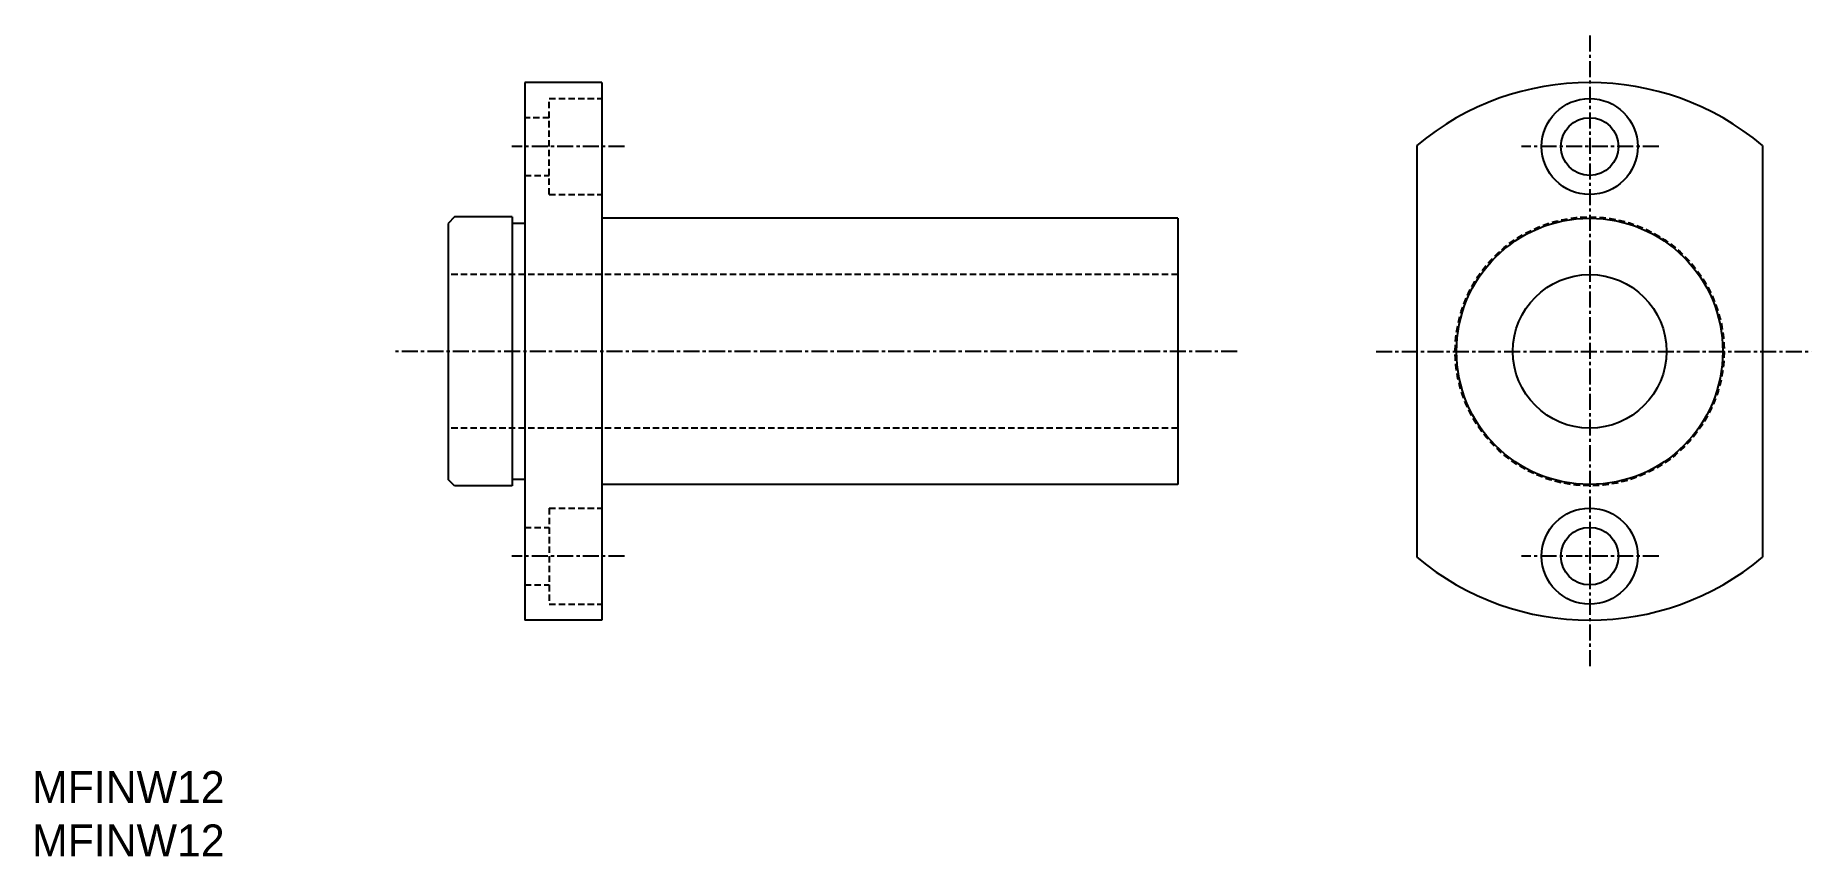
# Model space of a CAD drawing. Extents: x 10 to 149, y 10 to 74.
import ezdxf

# ---------------------------------------------------------------- set-up
doc = ezdxf.new("R2010")
doc.units = 0
doc.linetypes.add('CENTER', pattern=[2, 1.25, -0.25, 0.25, -0.25])
doc.linetypes.add('DASHED', pattern=[0.75, 0.5, -0.25])
doc.layers.get('0').update_dxf_attribs({"linetype": 'CONTINUOUS'})
doc.layers.add('CENTER', color=1, linetype='CENTER')

msp = doc.modelspace()

# ---------------------------------------------------------------- linework, layer by layer
at = {"color": 7, "linetype": 'CONTINUOUS'}
for p, q in [((48.5, 70.46), (48.5, 28.46)), ((54.5, 70.46), (48.5, 70.46)), ((54.5, 70.46), (54.5, 28.46)), ((118.17, 65.54), (118.17, 33.37)), ((145.17, 65.54), (145.17, 33.37)), ((43, 59.96), (42.5, 59.46)), ((47.5, 59.96), (43, 59.96)), ((47.5, 59.96), (47.5, 38.96)), ((99.5, 59.86), (54.5, 59.86)), ((99.5, 59.86), (99.5, 39.06)), ((42.5, 59.46), (42.5, 39.46)), ((48.5, 59.46), (47.5, 59.46)), ((43, 38.96), (42.5, 39.46)), ((47.5, 38.96), (43, 38.96)), ((48.5, 39.46), (47.5, 39.46)), ((99.5, 39.06), (54.5, 39.06)), ((54.5, 28.46), (48.5, 28.46))]:
    msp.add_line(p, q, dxfattribs=at)
at = {"color": 3, "linetype": 'DASHED'}
for p, q in [((50.4, 61.71), (50.4, 69.21)), ((50.4, 69.21), (54.5, 69.21)), ((50.4, 67.71), (48.5, 67.71)), ((48.5, 63.21), (50.4, 63.21)), ((50.4, 61.71), (54.5, 61.71)), ((99.5, 55.46), (42.5, 55.46)), ((99.5, 43.46), (42.5, 43.46)), ((50.4, 37.21), (50.4, 29.71)), ((50.4, 37.21), (54.5, 37.21)), ((48.5, 35.71), (50.4, 35.71)), ((48.5, 31.21), (50.4, 31.21)), ((50.4, 29.71), (54.5, 29.71))]:
    msp.add_line(p, q, dxfattribs=at)
at = {"color": 7, "linetype": 'CONTINUOUS'}
for centre, radius in [((131.67, 65.46), 3.75), ((131.67, 65.46), 2.25), ((131.67, 49.46), 10.4), ((131.67, 49.46), 6), ((131.67, 33.46), 3.75), ((131.67, 33.46), 2.25)]:
    msp.add_circle(centre, radius, dxfattribs=at)
at = {"color": 3, "linetype": 'DASHED'}
msp.add_circle((131.67, 49.46), 10.5, dxfattribs=at)
at = {"color": 7, "linetype": 'CONTINUOUS'}
for start, end in [(49.9948, 130.0052), (229.9948, 310.0052)]:
    msp.add_arc((131.67, 49.46), 21, start, end, dxfattribs=at)
at = {"layer": 'CENTER', "color": 1, "linetype": 'CENTER'}
for p, q in [((131.67, 74.13), (131.67, 24.78)), ((56.28, 65.46), (47.47, 65.46)), ((137.08, 65.46), (126.35, 65.46)), ((104.13, 49.46), (38.33, 49.46)), ((114.99, 49.46), (149, 49.46)), ((56.28, 33.46), (47.47, 33.46)), ((137.08, 33.46), (126.35, 33.46))]:
    msp.add_line(p, q, dxfattribs=at)

# ---------------------------------------------------------------- texts
at = {"color": 7, "linetype": 'CONTINUOUS'}
for p in [(10, 14.17), (10, 10)]:
    msp.add_text('MFINW12', height=2.5, dxfattribs=at).set_placement(p)

doc.saveas('drawing.dxf')
